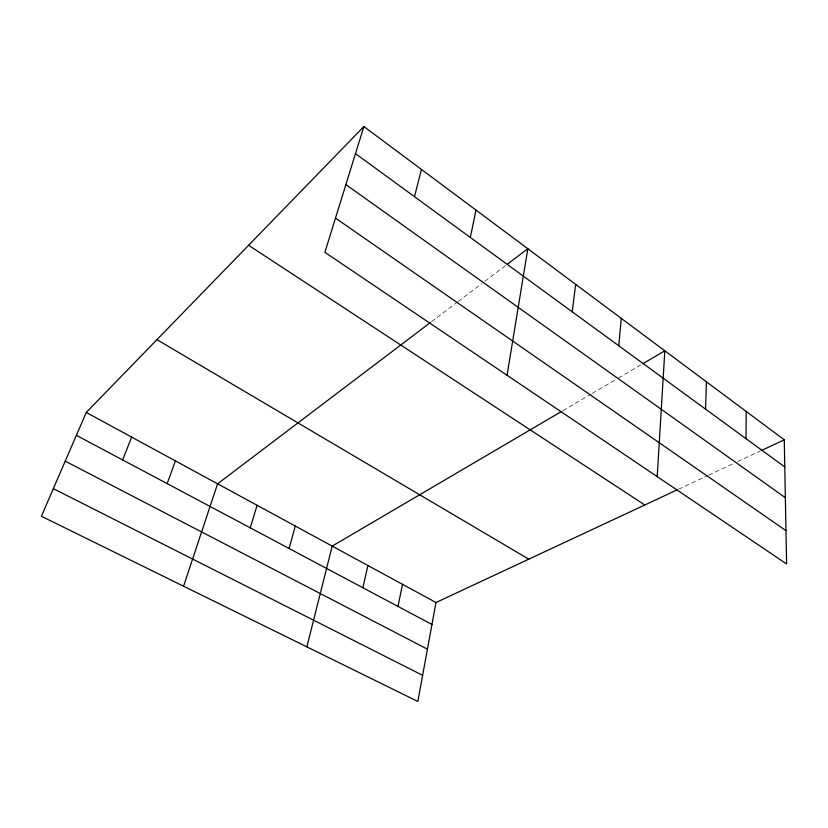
<?xml version="1.0" encoding="UTF-8"?>
<svg xmlns="http://www.w3.org/2000/svg" width="828" height="828" viewBox="0 0 828 828"><rect width="100%" height="100%" fill="white"/><g stroke="black" fill="none" stroke-linecap="round" stroke-linejoin="round"><path stroke-width="0.62" stroke-dasharray="4.14 3.1" d="M431.44 321.761L457.118 302.303M458.153 301.516L481.824 283.58M484.887 281.251L506.363 264.981M562.885 410.667L591.244 394.014M592.341 393.372L616.342 379.276M618.547 377.982L641.69 364.403M678.587 489.193L707.609 475.634M708.768 475.096L734.27 463.183M737.758 461.548L759.856 451.229"/><path stroke-width="1.24" d="M746.038 438.674L746.194 411.444M705.549 409.125L706.419 381.811M657.204 476.607L664.822 350.813L642.787 363.751M618.775 345.783L621.29 318.366M572.21 311.804L575.677 284.377M507.057 375.26L527.829 248.721L507.378 264.204M677.418 489.741L435.994 602.515L417.829 701.451L41.4 516.268L86.278 412.447L363.885 126.549L784.271 439.823L786.6 563.951L324.886 252.302L363.885 126.549M397.978 606.406L402.511 584.32M470.335 237.45L476.007 210.105M362.871 587.735L367.932 565.524M306.867 646.865L332.204 546.107L561.798 411.309M414.476 196.671L421.442 169.44M289.075 548.478L295.286 526.039M250.263 527.829L257.104 505.287M183.588 586.214L217.588 483.821L430.415 322.537M167.163 483.624L175.422 460.896M122.627 459.933L131.673 437.122M761.015 450.691L784.271 439.823M53.334 488.655L422.632 675.317M65.226 461.155L427.434 649.162M76.383 435.331L431.957 624.488M86.278 412.447L435.994 602.515M156.958 339.656L528.781 559.169M248.597 245.274L644.795 504.976M335.495 218.106L785.979 530.665M345.887 184.592L785.358 497.711M355.491 153.625L784.778 466.951"/></g></svg>
